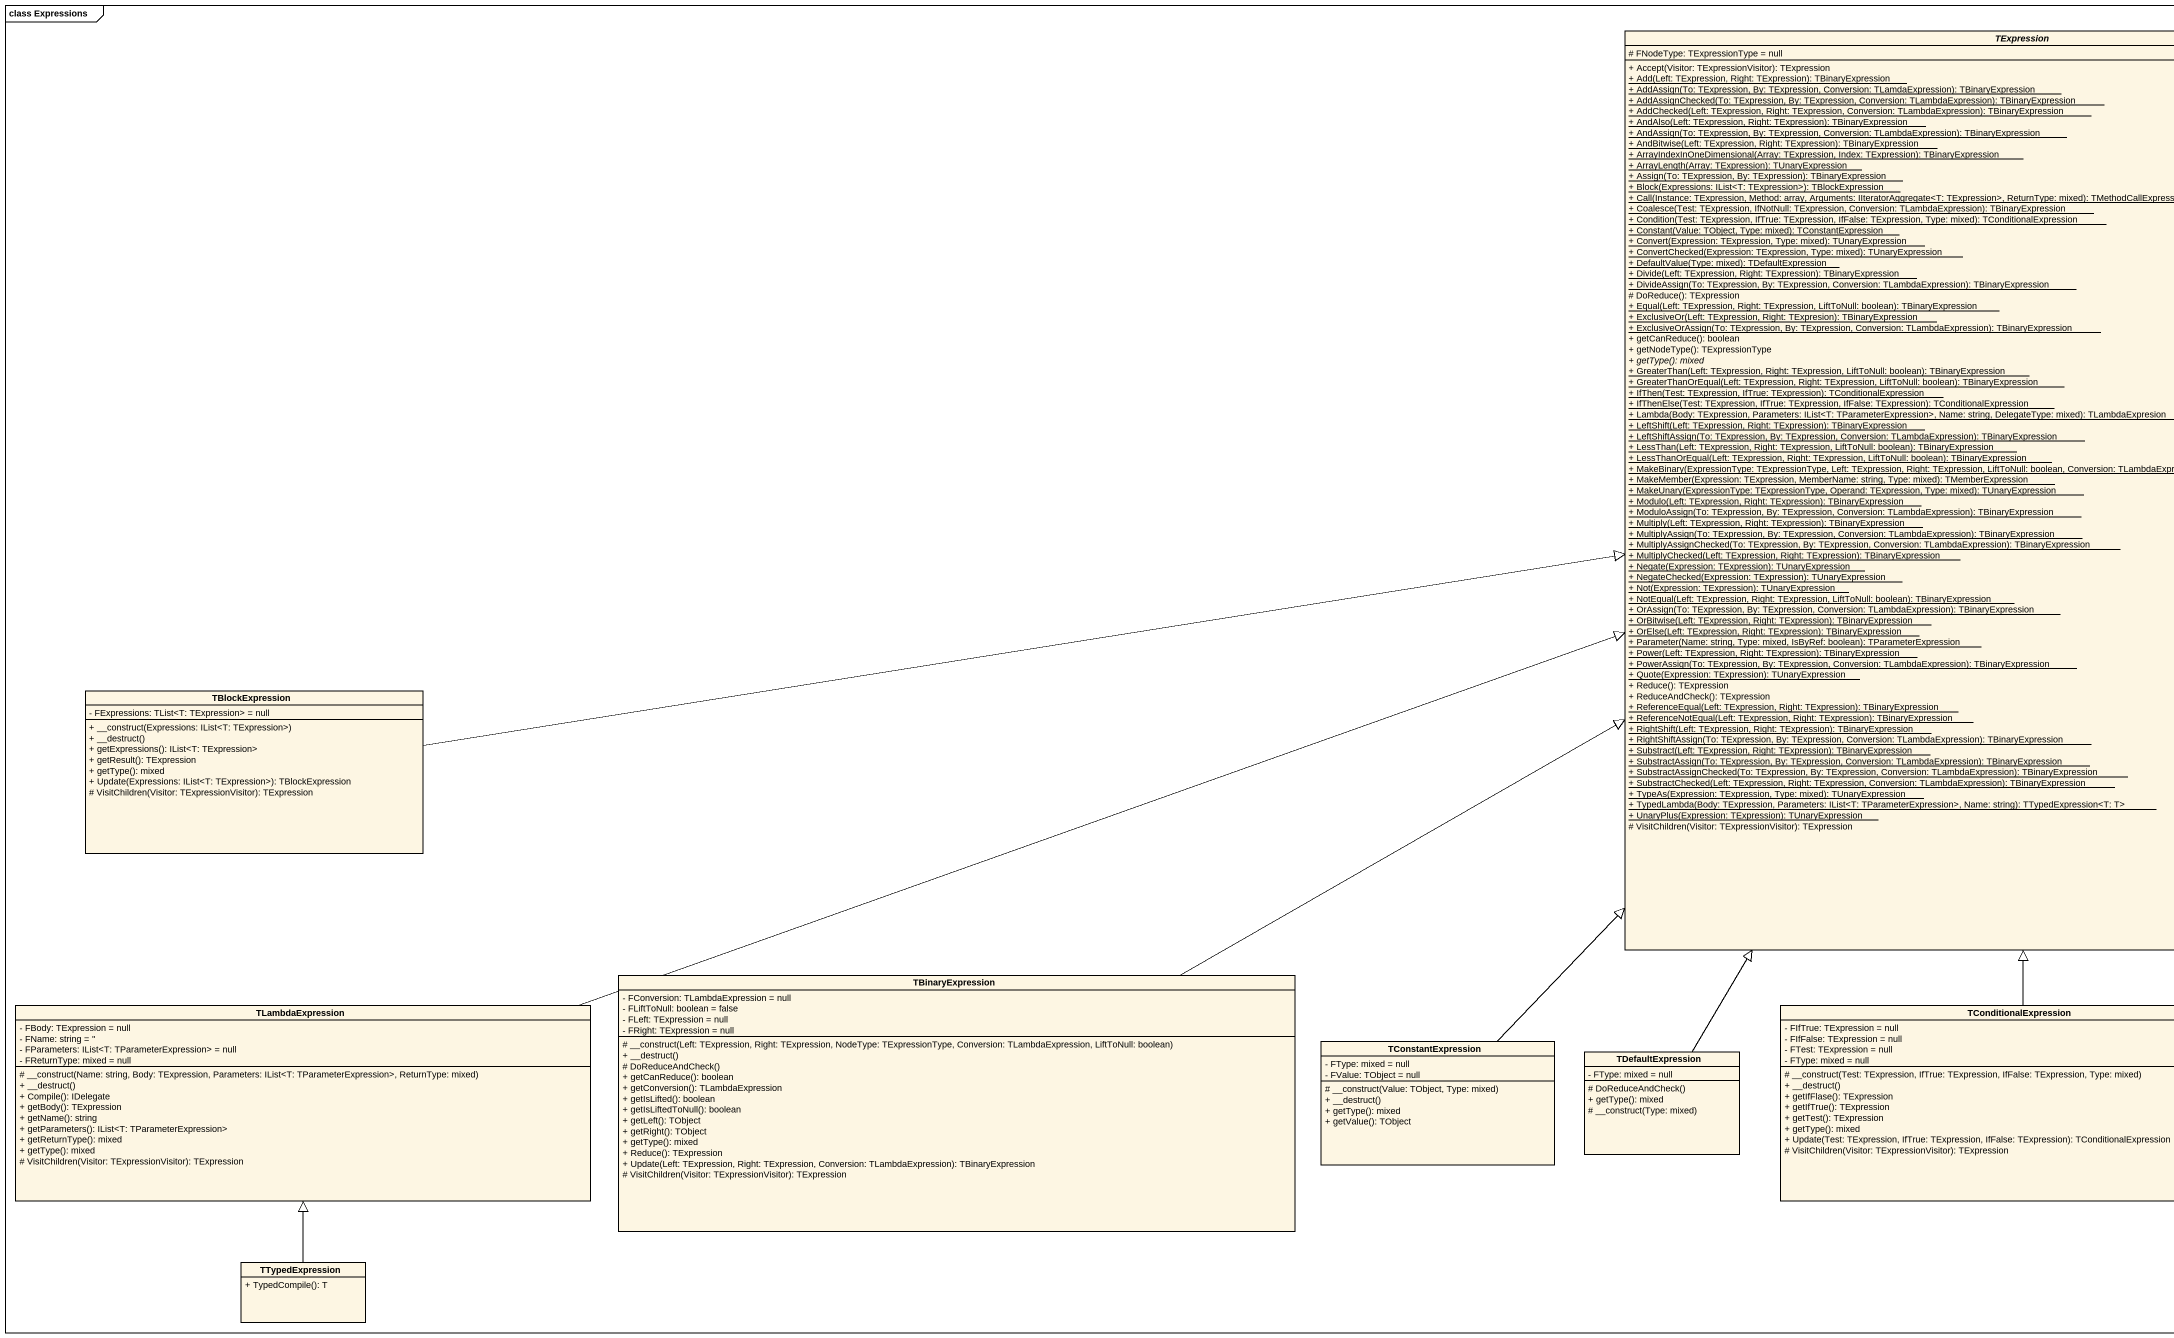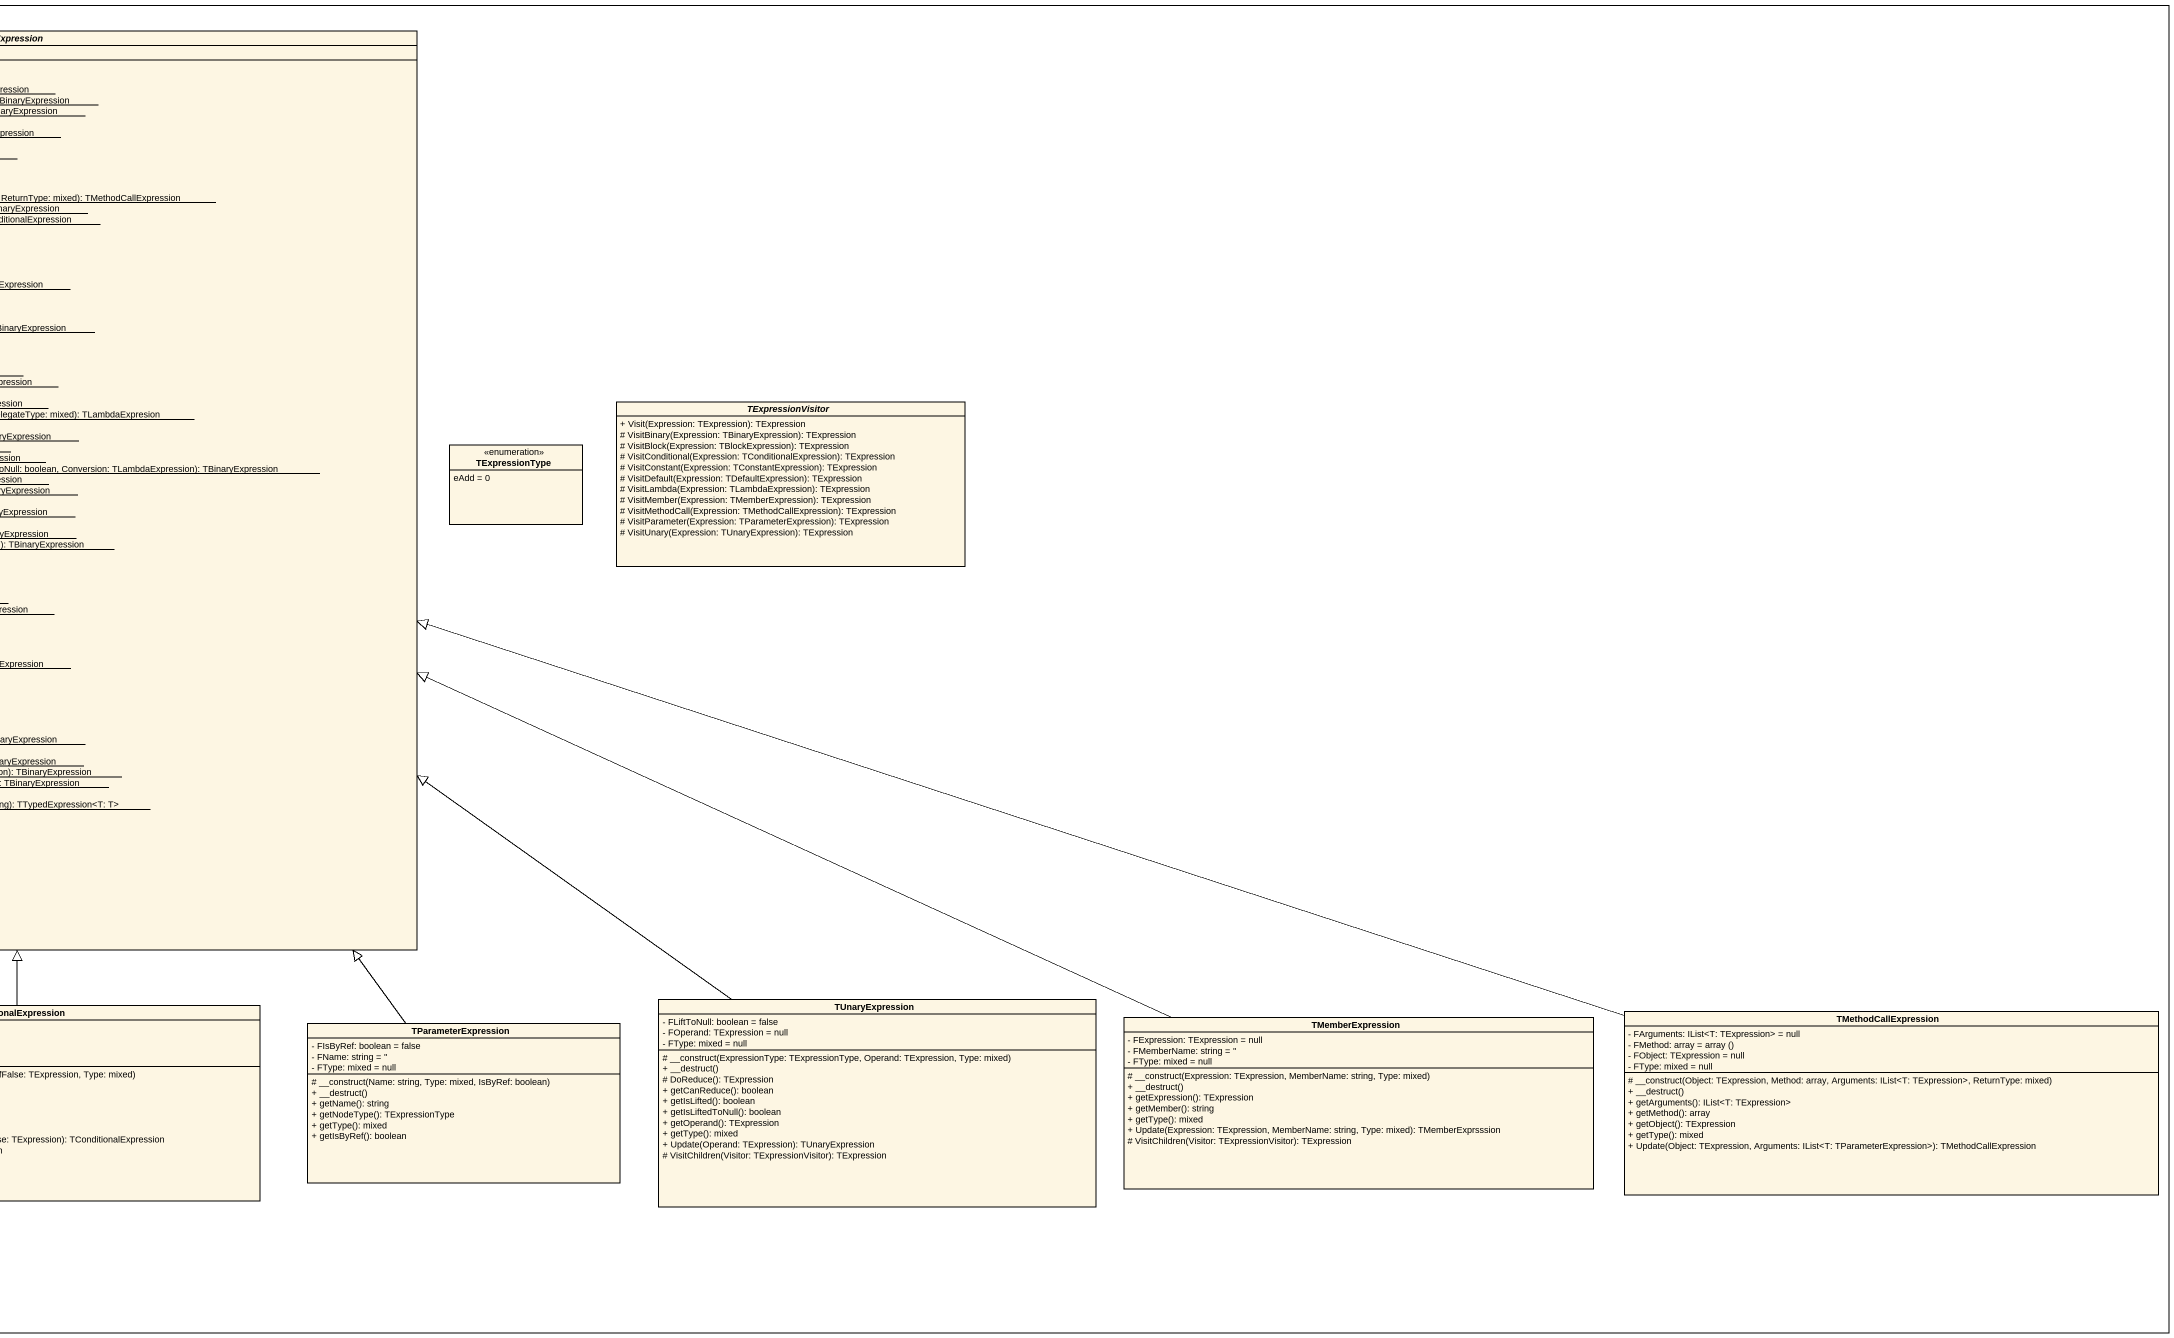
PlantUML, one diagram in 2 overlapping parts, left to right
@startuml
mainframe class Expressions
hide circle
hide empty members
skinparam classAttributeIconSize 0
abstract class TExpression {
  # FNodeType: TExpressionType = null
  + Accept(Visitor: TExpressionVisitor): TExpression
  {static} + Add(Left: TExpression, Right: TExpression): TBinaryExpression
  {static} + AddAssign(To: TExpression, By: TExpression, Conversion: TLamdaExpression): TBinaryExpression
  {static} + AddAssignChecked(To: TExpression, By: TExpression, Conversion: TLambdaExpression): TBinaryExpression
  {static} + AddChecked(Left: TExpression, Right: TExpression, Conversion: TLambdaExpression): TBinaryExpression
  {static} + AndAlso(Left: TExpression, Right: TExpression): TBinaryExpression
  {static} + AndAssign(To: TExpression, By: TExpression, Conversion: TLambdaExpression): TBinaryExpression
  {static} + AndBitwise(Left: TExpression, Right: TExpression): TBinaryExpression
  {static} + ArrayIndexInOneDimensional(Array: TExpression, Index: TExpression): TBinaryExpression
  {static} + ArrayLength(Array: TExpression): TUnaryExpression
  {static} + Assign(To: TExpression, By: TExpression): TBinaryExpression
  {static} + Block(Expressions: IList<T: TExpression>): TBlockExpression
  {static} + Call(Instance: TExpression, Method: array, Arguments: IIteratorAggregate<T: TExpression>, ReturnType: mixed): TMethodCallExpression
  {static} + Coalesce(Test: TExpression, IfNotNull: TExpression, Conversion: TLambdaExpression): TBinaryExpression
  {static} + Condition(Test: TExpression, IfTrue: TExpression, IfFalse: TExpression, Type: mixed): TConditionalExpression
  {static} + Constant(Value: TObject, Type: mixed): TConstantExpression
  {static} + Convert(Expression: TExpression, Type: mixed): TUnaryExpression
  {static} + ConvertChecked(Expression: TExpression, Type: mixed): TUnaryExpression
  {static} + DefaultValue(Type: mixed): TDefaultExpression
  {static} + Divide(Left: TExpression, Right: TExpression): TBinaryExpression
  {static} + DivideAssign(To: TExpression, By: TExpression, Conversion: TLambdaExpression): TBinaryExpression
  # DoReduce(): TExpression
  {static} + Equal(Left: TExpression, Right: TExpression, LiftToNull: boolean): TBinaryExpression
  {static} + ExclusiveOr(Left: TExpression, Right: TExpresion): TBinaryExpression
  {static} + ExclusiveOrAssign(To: TExpression, By: TExpression, Conversion: TLambdaExpression): TBinaryExpression
  + getCanReduce(): boolean
  + getNodeType(): TExpressionType
  {abstract} + getType(): mixed
  {static} + GreaterThan(Left: TExpression, Right: TExpression, LiftToNull: boolean): TBinaryExpression
  {static} + GreaterThanOrEqual(Left: TExpression, Right: TExpression, LiftToNull: boolean): TBinaryExpression
  {static} + IfThen(Test: TExpression, IfTrue: TExpression): TConditionalExpression
  {static} + IfThenElse(Test: TExpression, IfTrue: TExpression, IfFalse: TExpression): TConditionalExpression
  {static} + Lambda(Body: TExpression, Parameters: IList<T: TParameterExpression>, Name: string, DelegateType: mixed): TLambdaExpresion
  {static} + LeftShift(Left: TExpression, Right: TExpression): TBinaryExpression
  {static} + LeftShiftAssign(To: TExpression, By: TExpression, Conversion: TLambdaExpression): TBinaryExpression
  {static} + LessThan(Left: TExpression, Right: TExpression, LiftToNull: boolean): TBinaryExpression
  {static} + LessThanOrEqual(Left: TExpression, Right: TExpression, LiftToNull: boolean): TBinaryExpression
  {static} + MakeBinary(ExpressionType: TExpressionType, Left: TExpression, Right: TExpression, LiftToNull: boolean, Conversion: TLambdaExpression): TBinaryExpression
  {static} + MakeMember(Expression: TExpression, MemberName: string, Type: mixed): TMemberExpression
  {static} + MakeUnary(ExpressionType: TExpressionType, Operand: TExpression, Type: mixed): TUnaryExpression
  {static} + Modulo(Left: TExpression, Right: TExpression): TBinaryExpression
  {static} + ModuloAssign(To: TExpression, By: TExpression, Conversion: TLambdaExpression): TBinaryExpression
  {static} + Multiply(Left: TExpression, Right: TExpression): TBinaryExpression
  {static} + MultiplyAssign(To: TExpression, By: TExpression, Conversion: TLambdaExpression): TBinaryExpression
  {static} + MultiplyAssignChecked(To: TExpression, By: TExpression, Conversion: TLambdaExpression): TBinaryExpression
  {static} + MultiplyChecked(Left: TExpression, Right: TExpression): TBinaryExpression
  {static} + Negate(Expression: TExpression): TUnaryExpression
  {static} + NegateChecked(Expression: TExpression): TUnaryExpression
  {static} + Not(Expression: TExpression): TUnaryExpression
  {static} + NotEqual(Left: TExpression, Right: TExpression, LiftToNull: boolean): TBinaryExpression
  {static} + OrAssign(To: TExpression, By: TExpression, Conversion: TLambdaExpression): TBinaryExpression
  {static} + OrBitwise(Left: TExpression, Right: TExpression): TBinaryExpression
  {static} + OrElse(Left: TExpression, Right: TExpression): TBinaryExpression
  {static} + Parameter(Name: string, Type: mixed, IsByRef: boolean): TParameterExpression
  {static} + Power(Left: TExpression, Right: TExpression): TBinaryExpression
  {static} + PowerAssign(To: TExpression, By: TExpression, Conversion: TLambdaExpression): TBinaryExpression
  {static} + Quote(Expression: TExpression): TUnaryExpression
  + Reduce(): TExpression
  + ReduceAndCheck(): TExpression
  {static} + ReferenceEqual(Left: TExpression, Right: TExpression): TBinaryExpression
  {static} + ReferenceNotEqual(Left: TExpression, Right: TExpression): TBinaryExpression
  {static} + RightShift(Left: TExpression, Right: TExpression): TBinaryExpression
  {static} + RightShiftAssign(To: TExpression, By: TExpression, Conversion: TLambdaExpression): TBinaryExpression
  {static} + Substract(Left: TExpression, Right: TExpression): TBinaryExpression
  {static} + SubstractAssign(To: TExpression, By: TExpression, Conversion: TLambdaExpression): TBinaryExpression
  {static} + SubstractAssignChecked(To: TExpression, By: TExpression, Conversion: TLambdaExpression): TBinaryExpression
  {static} + SubstractChecked(Left: TExpression, Right: TExpression, Conversion: TLambdaExpression): TBinaryExpression
  {static} + TypeAs(Expression: TExpression, Type: mixed): TUnaryExpression
  {static} + TypedLambda(Body: TExpression, Parameters: IList<T: TParameterExpression>, Name: string): TTypedExpression<T: T>
  {static} + UnaryPlus(Expression: TExpression): TUnaryExpression
  # VisitChildren(Visitor: TExpressionVisitor): TExpression
}
abstract class TExpressionVisitor {
  + Visit(Expression: TExpression): TExpression
  # VisitBinary(Expression: TBinaryExpression): TExpression
  # VisitBlock(Expression: TBlockExpression): TExpression
  # VisitConditional(Expression: TConditionalExpression): TExpression
  # VisitConstant(Expression: TConstantExpression): TExpression
  # VisitDefault(Expression: TDefaultExpression): TExpression
  # VisitLambda(Expression: TLambdaExpression): TExpression
  # VisitMember(Expression: TMemberExpression): TExpression
  # VisitMethodCall(Expression: TMethodCallExpression): TExpression
  # VisitParameter(Expression: TParameterExpression): TExpression
  # VisitUnary(Expression: TUnaryExpression): TExpression
}
enum TExpressionType {
  eAdd = 0
}
class TBlockExpression {
  - FExpressions: TList<T: TExpression> = null
  + __construct(Expressions: IList<T: TExpression>)
  + __destruct()
  + getExpressions(): IList<T: TExpression>
  + getResult(): TExpression
  + getType(): mixed
  + Update(Expressions: IList<T: TExpression>): TBlockExpression
  # VisitChildren(Visitor: TExpressionVisitor): TExpression
}
class TBinaryExpression {
  - FConversion: TLambdaExpression = null
  - FLiftToNull: boolean = false
  - FLeft: TExpression = null
  - FRight: TExpression = null
  # __construct(Left: TExpression, Right: TExpression, NodeType: TExpressionType, Conversion: TLambdaExpression, LiftToNull: boolean)
  + __destruct()
  # DoReduceAndCheck()
  + getCanReduce(): boolean
  + getConversion(): TLambdaExpression
  + getIsLifted(): boolean
  + getIsLiftedToNull(): boolean
  + getLeft(): TObject
  + getRight(): TObject
  + getType(): mixed
  + Reduce(): TExpression
  + Update(Left: TExpression, Right: TExpression, Conversion: TLambdaExpression): TBinaryExpression
  # VisitChildren(Visitor: TExpressionVisitor): TExpression
}
class TLambdaExpression {
  - FBody: TExpression = null
  - FName: string = ''
  - FParameters: IList<T: TParameterExpression> = null
  - FReturnType: mixed = null
  # __construct(Name: string, Body: TExpression, Parameters: IList<T: TParameterExpression>, ReturnType: mixed)
  + __destruct()
  + Compile(): IDelegate
  + getBody(): TExpression
  + getName(): string
  + getParameters(): IList<T: TParameterExpression>
  + getReturnType(): mixed
  + getType(): mixed
  # VisitChildren(Visitor: TExpressionVisitor): TExpression
}
class TConditionalExpression {
  - FIfTrue: TExpression = null
  - FIfFalse: TExpression = null
  - FTest: TExpression = null
  - FType: mixed = null
  # __construct(Test: TExpression, IfTrue: TExpression, IfFalse: TExpression, Type: mixed)
  + __destruct()
  + getIfFlase(): TExpression
  + getIfTrue(): TExpression
  + getTest(): TExpression
  + getType(): mixed
  + Update(Test: TExpression, IfTrue: TExpression, IfFalse: TExpression): TConditionalExpression
  # VisitChildren(Visitor: TExpressionVisitor): TExpression
}
class TParameterExpression {
  - FIsByRef: boolean = false
  - FName: string = ''
  - FType: mixed = null
  # __construct(Name: string, Type: mixed, IsByRef: boolean)
  + __destruct()
  + getName(): string
  + getNodeType(): TExpressionType
  + getType(): mixed
  + getIsByRef(): boolean
}
class TUnaryExpression {
  - FLiftToNull: boolean = false
  - FOperand: TExpression = null
  - FType: mixed = null
  # __construct(ExpressionType: TExpressionType, Operand: TExpression, Type: mixed)
  + __destruct()
  # DoReduce(): TExpression
  + getCanReduce(): boolean
  + getIsLifted(): boolean
  + getIsLiftedToNull(): boolean
  + getOperand(): TExpression
  + getType(): mixed
  + Update(Operand: TExpression): TUnaryExpression
  # VisitChildren(Visitor: TExpressionVisitor): TExpression
}
class TMemberExpression {
  - FExpression: TExpression = null
  - FMemberName: string = ''
  - FType: mixed = null
  # __construct(Expression: TExpression, MemberName: string, Type: mixed)
  + __destruct()
  + getExpression(): TExpression
  + getMember(): string
  + getType(): mixed
  + Update(Expression: TExpression, MemberName: string, Type: mixed): TMemberExprsssion
  # VisitChildren(Visitor: TExpressionVisitor): TExpression
}
class TMethodCallExpression {
  - FArguments: IList<T: TExpression> = null
  {field} - FMethod: array = array ()
  - FObject: TExpression = null
  - FType: mixed = null
  # __construct(Object: TExpression, Method: array, Arguments: IList<T: TExpression>, ReturnType: mixed)
  + __destruct()
  + getArguments(): IList<T: TExpression>
  + getMethod(): array
  + getObject(): TExpression
  + getType(): mixed
  + Update(Object: TExpression, Arguments: IList<T: TParameterExpression>): TMethodCallExpression
}
class TConstantExpression {
  - FType: mixed = null
  - FValue: TObject = null
  # __construct(Value: TObject, Type: mixed)
  + __destruct()
  + getType(): mixed
  + getValue(): TObject
}
class TDefaultExpression {
  - FType: mixed = null
  # DoReduceAndCheck()
  + getType(): mixed
  # __construct(Type: mixed)
}
class TTypedExpression {
  + TypedCompile(): T
}
TBlockExpression -right-|> TExpression
TBinaryExpression -right-|> TExpression
TLambdaExpression -right-|> TExpression
TConditionalExpression -up-|> TExpression
TParameterExpression -up-|> TExpression
TUnaryExpression -up-|> TExpression
TMemberExpression -left-|> TExpression
TMethodCallExpression -left-|> TExpression
TConstantExpression -up-|> TExpression
TDefaultExpression -up-|> TExpression
TTypedExpression -up-|> TLambdaExpression
@enduml
